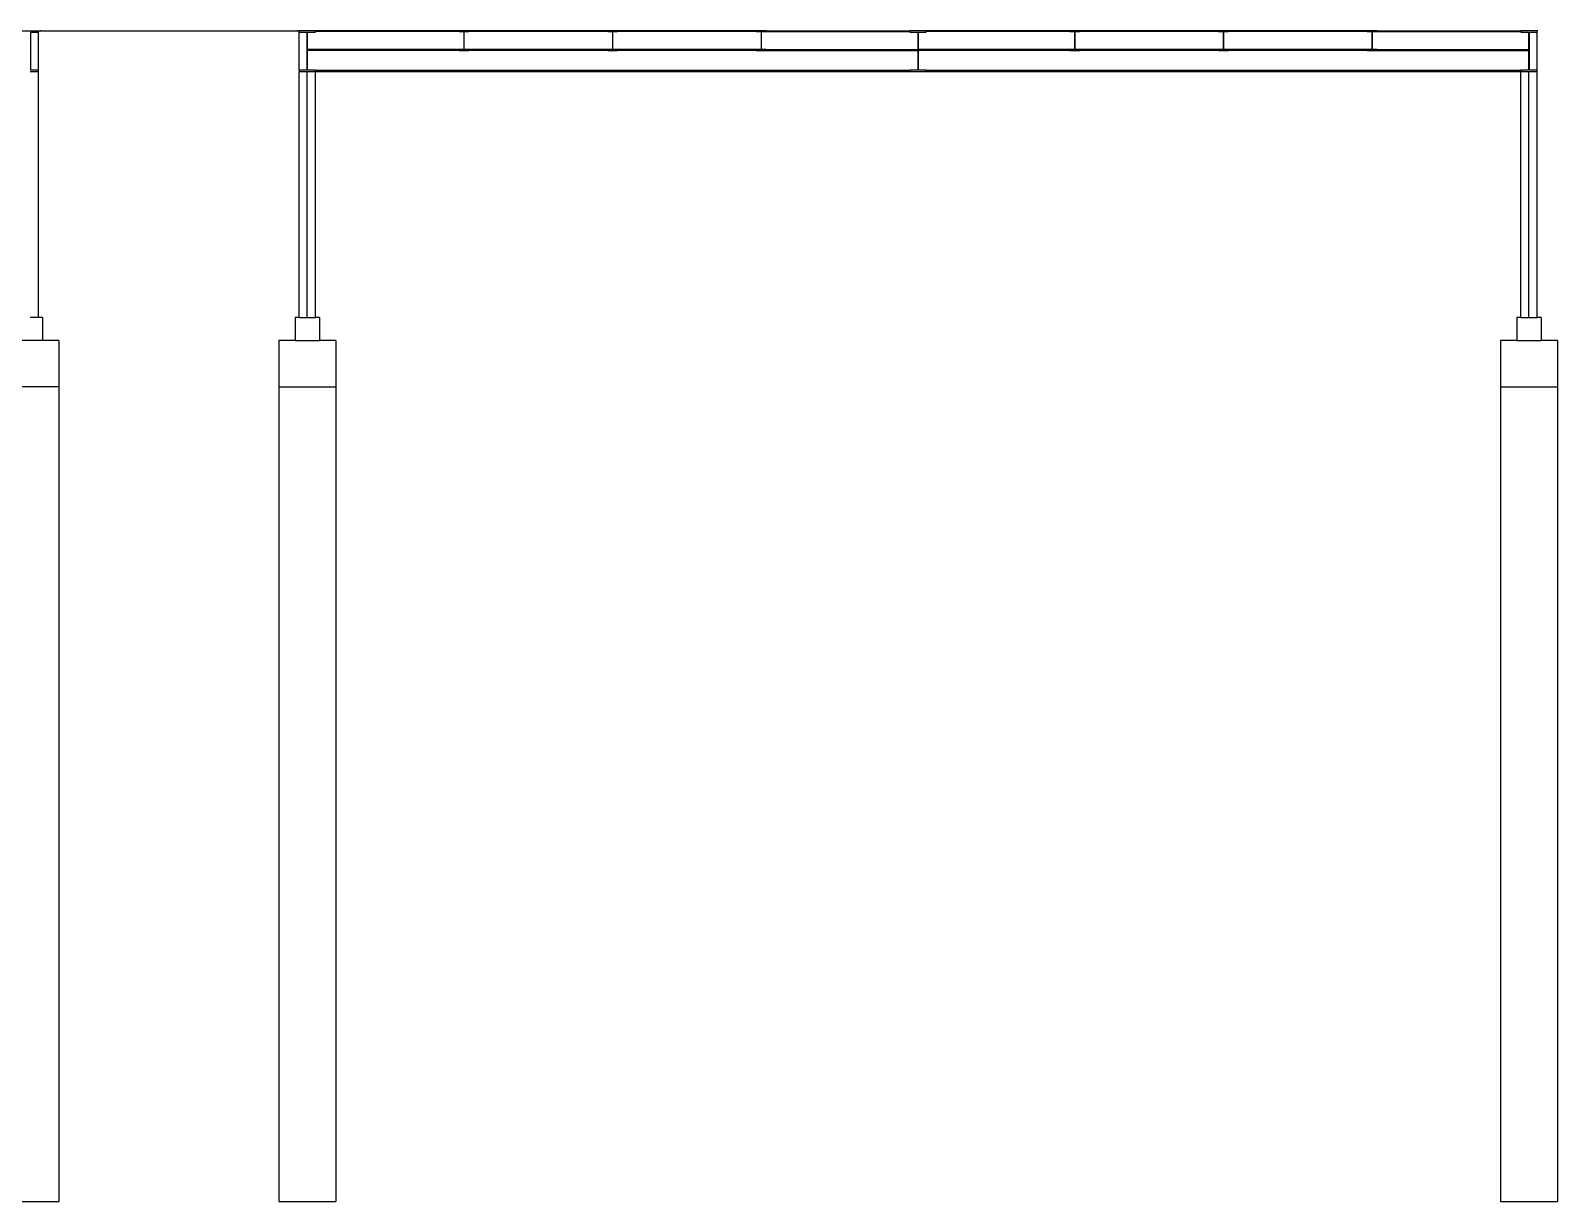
# Model space of a CAD drawing. Extents: x -44.9 to 40.7, y -13.4 to 11.8.
# Drawn here: x 20.38 to 39.13, y -13.37 to 1.01 of the extents above; entities that cross this region are included whole.
import ezdxf

# ---------------------------------------------------------------- set-up
doc = ezdxf.new("R2010")
doc.units = 0
doc.layers.get('0').update_dxf_attribs({"linetype": 'CONTINUOUS'})
doc.layers.add('SECTIONCUTEDGES', color=7, linetype='CONTINUOUS')

msp = doc.modelspace()

# ---------------------------------------------------------------- linework, layer by layer
for p, q in [((20.482, 1.002), (20.504, 1.002)), ((20.482, 0.518), (20.482, 0.986)), ((20.504, 1.008), (20.504, 1.002)), ((20.504, 1.002), (23.66, 1.002)), ((23.66, 1.008), (23.66, 1.002)), ((23.66, 1.002), (23.682, 1.002)), ((23.682, 0.518), (23.682, 0.986)), ((25.647, 1.002), (23.882, 1.002)), ((25.647, 0.992), (23.882, 0.992)), ((27.472, 1.002), (25.767, 1.002)), ((27.472, 0.992), (25.767, 0.992)), ((29.297, 1.002), (27.592, 1.002)), ((29.297, 0.992), (27.592, 0.992)), ((29.417, 1.002), (31.182, 1.002)), ((29.417, 0.992), (31.182, 0.992)), ((33.147, 1.002), (31.382, 1.002)), ((33.147, 0.992), (31.382, 0.992)), ((34.972, 1.002), (33.267, 1.002)), ((34.972, 0.992), (33.267, 0.992)), ((36.797, 1.002), (35.092, 1.002)), ((36.797, 0.992), (35.092, 0.992)), ((36.917, 1.002), (38.682, 1.002)), ((36.917, 0.992), (38.682, 0.992)), ((38.882, 1.008), (38.882, 1.002)), ((38.882, 0.518), (38.882, 0.986)), ((25.647, 0.772), (23.787, 0.772)), ((25.647, 0.762), (23.787, 0.762)), ((27.472, 0.772), (25.767, 0.772)), ((27.472, 0.762), (25.767, 0.762)), ((29.297, 0.772), (27.592, 0.772)), ((29.297, 0.762), (27.592, 0.762)), ((29.417, 0.772), (31.277, 0.772)), ((29.417, 0.762), (31.277, 0.762)), ((33.147, 0.772), (31.287, 0.772)), ((33.147, 0.762), (31.287, 0.762)), ((34.972, 0.772), (33.267, 0.772)), ((34.972, 0.762), (33.267, 0.762)), ((36.797, 0.772), (35.092, 0.772)), ((36.797, 0.762), (35.092, 0.762)), ((36.917, 0.772), (38.777, 0.772)), ((36.917, 0.762), (38.777, 0.762)), ((20.482, -2.517), (20.482, 0.502)), ((23.682, -2.517), (23.682, 0.502)), ((23.782, -2.517), (23.782, 0.502)), ((23.882, 0.518), (31.182, 0.518)), ((23.882, -2.517), (23.882, 0.502)), ((23.882, 0.502), (31.182, 0.502)), ((31.382, 0.518), (38.682, 0.518)), ((31.382, 0.502), (38.682, 0.502)), ((38.682, -2.517), (38.682, 0.502)), ((38.782, -2.517), (38.782, 0.502)), ((38.882, -2.517), (38.882, 0.502)), ((20.482, -2.517), (20.382, -2.517)), ((20.532, -2.517), (20.482, -2.517)), ((20.532, -2.517), (20.532, -2.798)), ((23.682, -2.517), (23.632, -2.517)), ((23.632, -2.517), (23.632, -2.798)), ((23.682, -2.517), (23.782, -2.517)), ((23.782, -2.517), (23.882, -2.517)), ((23.932, -2.517), (23.882, -2.517)), ((23.932, -2.517), (23.932, -2.798)), ((38.682, -2.517), (38.632, -2.517)), ((38.632, -2.517), (38.632, -2.798)), ((38.682, -2.517), (38.782, -2.517)), ((38.782, -2.517), (38.882, -2.517)), ((38.932, -2.517), (38.882, -2.517)), ((38.932, -2.517), (38.932, -2.798)), ((20.532, -2.798), (20.232, -2.798)), ((20.732, -2.798), (20.532, -2.798)), ((20.732, -2.798), (20.732, -3.368)), ((23.632, -2.798), (23.432, -2.798)), ((23.432, -2.798), (23.432, -3.368)), ((23.632, -2.798), (23.932, -2.798)), ((24.132, -2.798), (23.932, -2.798)), ((24.132, -2.798), (24.132, -3.368)), ((38.632, -2.798), (38.432, -2.798)), ((38.432, -2.798), (38.432, -3.368)), ((38.632, -2.798), (38.932, -2.798)), ((39.132, -2.798), (38.932, -2.798)), ((39.132, -2.798), (39.132, -3.368)), ((20.732, -3.368), (20.032, -3.368)), ((20.732, -3.368), (20.732, -13.368)), ((23.432, -3.368), (24.132, -3.368)), ((23.432, -3.368), (23.432, -13.368)), ((24.132, -3.368), (24.132, -13.368)), ((38.432, -3.368), (39.132, -3.368)), ((38.432, -3.368), (38.432, -13.368)), ((39.132, -3.368), (39.132, -13.368)), ((20.032, -13.368), (20.732, -13.368)), ((23.432, -13.368), (24.132, -13.368)), ((38.432, -13.368), (39.132, -13.368))]:
    msp.add_line(p, q)
at = {"layer": 'SECTIONCUTEDGES'}
for p, q in [((20.282, 1.002), (20.482, 1.002)), ((20.387, 0.518), (20.387, 0.986)), ((20.387, 0.986), (20.482, 0.986)), ((20.482, 0.986), (20.482, 1.002)), ((23.682, 1.002), (23.682, 0.986)), ((23.882, 1.002), (23.682, 1.002)), ((23.682, 0.986), (23.777, 0.986)), ((23.777, 0.986), (23.777, 0.518)), ((23.787, 0.986), (23.882, 0.986)), ((23.787, 0.772), (23.787, 0.986)), ((23.882, 0.992), (23.882, 1.002)), ((23.882, 0.986), (23.882, 0.992)), ((25.647, 1.002), (25.647, 0.992)), ((25.767, 1.002), (25.647, 1.002)), ((25.647, 0.992), (25.704, 0.992)), ((25.704, 0.992), (25.704, 0.772)), ((25.704, 0.992), (25.71, 0.992)), ((25.71, 0.992), (25.767, 0.992)), ((25.71, 0.772), (25.71, 0.992)), ((25.767, 0.992), (25.767, 1.002)), ((27.472, 1.002), (27.472, 0.992)), ((27.592, 1.002), (27.472, 1.002)), ((27.472, 0.992), (27.529, 0.992)), ((27.529, 0.992), (27.529, 0.772)), ((27.529, 0.992), (27.535, 0.992)), ((27.535, 0.992), (27.592, 0.992)), ((27.535, 0.772), (27.535, 0.992)), ((27.592, 0.992), (27.592, 1.002)), ((29.297, 1.002), (29.297, 0.992)), ((29.417, 1.002), (29.297, 1.002)), ((29.297, 0.992), (29.354, 0.992)), ((29.354, 0.992), (29.354, 0.772)), ((29.354, 0.992), (29.36, 0.992)), ((29.36, 0.992), (29.417, 0.992)), ((29.36, 0.772), (29.36, 0.992)), ((29.417, 0.992), (29.417, 1.002)), ((31.182, 1.002), (31.182, 0.992)), ((31.382, 1.002), (31.182, 1.002)), ((31.182, 0.992), (31.182, 0.986)), ((31.182, 0.986), (31.277, 0.986)), ((31.277, 0.986), (31.277, 0.772)), ((31.287, 0.986), (31.382, 0.986)), ((31.287, 0.772), (31.287, 0.986)), ((31.382, 0.992), (31.382, 1.002)), ((31.382, 0.986), (31.382, 0.992)), ((33.147, 1.002), (33.147, 0.992)), ((33.267, 1.002), (33.147, 1.002)), ((33.147, 0.992), (33.204, 0.992)), ((33.204, 0.992), (33.204, 0.772)), ((33.204, 0.992), (33.21, 0.992)), ((33.21, 0.992), (33.267, 0.992)), ((33.21, 0.772), (33.21, 0.992)), ((33.267, 0.992), (33.267, 1.002)), ((34.972, 1.002), (34.972, 0.992)), ((35.092, 1.002), (34.972, 1.002)), ((34.972, 0.992), (35.029, 0.992)), ((35.029, 0.992), (35.029, 0.772)), ((35.029, 0.992), (35.035, 0.992)), ((35.035, 0.992), (35.092, 0.992)), ((35.035, 0.772), (35.035, 0.992)), ((35.092, 0.992), (35.092, 1.002)), ((36.797, 1.002), (36.797, 0.992)), ((36.917, 1.002), (36.797, 1.002)), ((36.797, 0.992), (36.854, 0.992)), ((36.854, 0.992), (36.854, 0.772)), ((36.854, 0.992), (36.86, 0.992)), ((36.86, 0.992), (36.917, 0.992)), ((36.86, 0.772), (36.86, 0.992)), ((36.917, 0.992), (36.917, 1.002)), ((38.682, 1.002), (38.682, 0.992)), ((38.882, 1.002), (38.682, 1.002)), ((38.682, 0.992), (38.682, 0.986)), ((38.682, 0.986), (38.777, 0.986)), ((38.777, 0.986), (38.777, 0.772)), ((38.787, 0.986), (38.882, 0.986)), ((38.787, 0.518), (38.787, 0.986)), ((38.882, 0.986), (38.882, 1.002)), ((23.787, 0.762), (23.787, 0.772)), ((23.787, 0.518), (23.787, 0.762)), ((25.647, 0.772), (25.647, 0.762)), ((25.704, 0.772), (25.647, 0.772)), ((25.647, 0.762), (25.767, 0.762)), ((25.767, 0.772), (25.71, 0.772)), ((25.767, 0.762), (25.767, 0.772)), ((27.472, 0.772), (27.472, 0.762)), ((27.529, 0.772), (27.472, 0.772)), ((27.472, 0.762), (27.592, 0.762)), ((27.592, 0.772), (27.535, 0.772)), ((27.592, 0.762), (27.592, 0.772)), ((29.297, 0.772), (29.297, 0.762)), ((29.354, 0.772), (29.297, 0.772)), ((29.297, 0.762), (29.417, 0.762)), ((29.417, 0.772), (29.36, 0.772)), ((29.417, 0.762), (29.417, 0.772)), ((31.277, 0.772), (31.277, 0.762)), ((31.277, 0.762), (31.277, 0.518)), ((31.287, 0.762), (31.287, 0.772)), ((31.287, 0.518), (31.287, 0.762)), ((33.147, 0.772), (33.147, 0.762)), ((33.204, 0.772), (33.147, 0.772)), ((33.147, 0.762), (33.267, 0.762)), ((33.267, 0.772), (33.21, 0.772)), ((33.267, 0.762), (33.267, 0.772)), ((34.972, 0.772), (34.972, 0.762)), ((35.029, 0.772), (34.972, 0.772)), ((34.972, 0.762), (35.092, 0.762)), ((35.092, 0.772), (35.035, 0.772)), ((35.092, 0.762), (35.092, 0.772)), ((36.797, 0.772), (36.797, 0.762)), ((36.854, 0.772), (36.797, 0.772)), ((36.797, 0.762), (36.917, 0.762)), ((36.917, 0.772), (36.86, 0.772)), ((36.917, 0.762), (36.917, 0.772)), ((38.777, 0.772), (38.777, 0.762)), ((38.777, 0.762), (38.777, 0.518)), ((20.382, 0.502), (20.482, 0.502)), ((20.482, 0.518), (20.387, 0.518)), ((20.482, 0.502), (20.482, 0.518)), ((23.682, 0.518), (23.682, 0.502)), ((23.777, 0.518), (23.682, 0.518)), ((23.682, 0.502), (23.782, 0.502)), ((23.782, 0.502), (23.882, 0.502)), ((23.882, 0.518), (23.787, 0.518)), ((23.882, 0.502), (23.882, 0.518)), ((31.182, 0.518), (31.182, 0.502)), ((31.277, 0.518), (31.182, 0.518)), ((31.182, 0.502), (31.382, 0.502)), ((31.382, 0.518), (31.287, 0.518)), ((31.382, 0.502), (31.382, 0.518)), ((38.682, 0.518), (38.682, 0.502)), ((38.777, 0.518), (38.682, 0.518)), ((38.682, 0.502), (38.782, 0.502)), ((38.782, 0.502), (38.882, 0.502)), ((38.882, 0.518), (38.787, 0.518)), ((38.882, 0.502), (38.882, 0.518))]:
    msp.add_line(p, q, dxfattribs=at)

doc.saveas('drawing.dxf')
